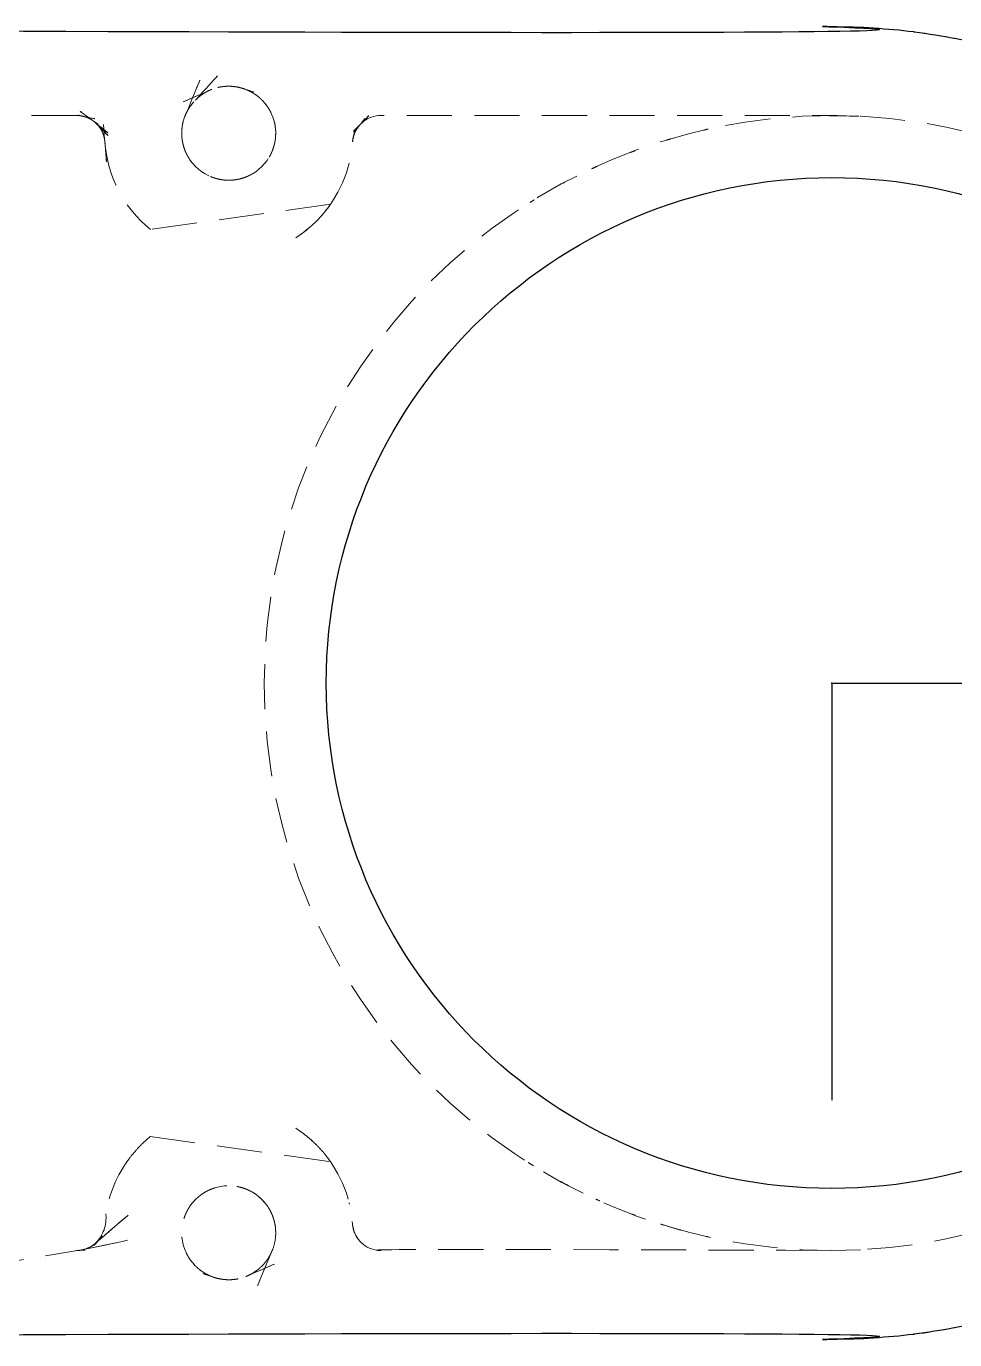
# Model space of a CAD drawing. Header units: millimetres. Extents: x -146 to 23, y -19 to 19.
# Drawn here: x -22.71 to 3.47, y -18.52 to 18.52 of the extents above; entities that cross this region are included whole.
import ezdxf

# ---------------------------------------------------------------- set-up
doc = ezdxf.new("R2010")
doc.units = ezdxf.units.MM
doc.header["$PDSIZE"] = -1
doc.linetypes.add('HIDDEN', pattern=[1.905, 1.27, -0.635])

msp = doc.modelspace()

# ---------------------------------------------------------------- linework, layer by layer
at = {"color": 7, "linetype": 'HIDDEN', "lineweight": 18}
for p, q in [((-16.547, 16.745), (-16.44, 16.701)), ((-18.085, 16.26), (-18.015, 16.352)), ((-16.049, 16.421), (-16.063, 16.437)), ((-21.29, 16), (-83.71, 16)), ((-18.28, 15.843), (-18.245, 15.953)), ((-15.79, 16.038), (-15.799, 16.06)), ((-3.583, 15.592), (-3.485, 15.616)), ((-20.499, 15.322), (-20.497, 15.308)), ((-4.663, 15.304), (-4.548, 15.338)), ((-6.772, 14.495), (-6.748, 14.506)), ((-14.128, 13.5), (-19.21, 12.786)), ((-14.128, 13.5), (-14.128, 13.5)), ((-14.978, 12.643), (-14.882, 12.714)), ((-19.21, -12.786), (-14.128, -13.5)), ((-14.882, -12.714), (-14.978, -12.643)), ((-14.128, -13.5), (-14.128, -13.5)), ((-3.485, -15.615), (-3.548, -15.602)), ((-21.08, -15.972), (-21.089, -15.974)), ((-18.219, -16.015), (-18.201, -16.06)), ((-17.944, -16.43), (-17.937, -16.437)), ((-17.453, -16.745), (-17.56, -16.701)), ((-17, -16.825), (-17.115, -16.82))]:
    msp.add_line(p, q, dxfattribs=at)
at = {"color": 7, "linetype": 'Continuous'}
for q in [(5.882, 0), (0, -11.765)]:
    msp.add_line((0, 0), q, dxfattribs=at)
at = {"color": 7, "linetype": 'HIDDEN', "lineweight": 18, "flags": 128}
for points in [[(-16.049, 16.421), (-15.985, 16.352), (-15.915, 16.26)], [(-21.29, 16), (-21.223, 15.997), (-21.222, 15.997)], [(-15.79, 16.038), (-15.755, 15.953), (-15.72, 15.843)], [(-14.124, 13.505), (-14.073, 13.581), (-13.921, 13.836), (-13.79, 14.104), (-13.683, 14.382), (-13.6, 14.668), (-13.542, 14.96), (-13.509, 15.256), (-13.501, 15.322), (-13.488, 15.388), (-13.47, 15.452), (-13.446, 15.514), (-13.418, 15.574), (-13.384, 15.632), (-13.346, 15.686), (-13.303, 15.738), (-13.256, 15.785), (-13.205, 15.828), (-13.151, 15.868), (-13.094, 15.902), (-13.034, 15.931), (-12.972, 15.956), (-12.909, 15.975), (-12.843, 15.989), (-12.777, 15.997), (-12.71, 16), (0, 16), (0.784, 15.98)], [(-20.744, 15.785), (-20.744, 15.785), (-20.697, 15.738)], [(-20.654, 15.686), (-20.616, 15.632), (-20.582, 15.574)], [(-13.268, 15.773), (-13.302, 15.737), (-13.322, 15.715)], [(-13.251, 15.788), (-13.256, 15.785), (-13.262, 15.779)], [(-13.116, 15.889), (-13.151, 15.866), (-13.155, 15.863), (-13.179, 15.848)], [(-3.614, 15.585), (-3.585, 15.592), (-3.583, 15.592)], [(-5.675, 14.959), (-5.556, 15.003), (-5.548, 15.006)], [(-7.585, 14.088), (-7.536, 14.113), (-7.535, 14.114)], [(-8.506, 13.551), (-8.463, 13.577), (-8.392, 13.622)], [(-14.882, 12.714), (-15.11, 12.554), (-14.978, 12.643)], [(-14.978, 12.643), (-14.882, 12.714), (-14.873, 12.721)], [(-14.978, -12.643), (-15.11, -12.554), (-14.882, -12.714)], [(-19.21, -12.786), (-19.424, -12.975), (-19.432, -12.983)], [(-14.644, -12.912), (-14.653, -12.904), (-14.662, -12.896)], [(-12.718, -16), (-12.777, -15.997), (-12.843, -15.989), (-12.909, -15.975), (-12.972, -15.956), (-13.034, -15.931), (-13.094, -15.902), (-13.151, -15.868), (-13.205, -15.828), (-13.256, -15.785), (-13.303, -15.738), (-13.346, -15.686), (-13.384, -15.632), (-13.418, -15.574), (-13.446, -15.514), (-13.47, -15.452), (-13.488, -15.388), (-13.501, -15.322), (-13.509, -15.256), (-13.542, -14.96), (-13.6, -14.668), (-13.683, -14.382), (-13.79, -14.104), (-13.921, -13.836), (-14.073, -13.581), (-14.124, -13.505)], [(-8.405, -13.613), (-8.463, -13.578), (-8.55, -13.524)], [(-7.505, -14.129), (-7.527, -14.118), (-7.535, -14.113), (-7.61, -14.074)], [(-6.535, -14.603), (-6.557, -14.594), (-6.647, -14.553)], [(-5.551, -15.005), (-5.557, -15.003), (-5.624, -14.979)], [(-4.51, -15.35), (-4.531, -15.344), (-4.549, -15.338), (-4.651, -15.308)], [(-17.944, -16.43), (-18.015, -16.352), (-18.085, -16.26)], [(0.81, -15.979), (0, -16), (-0.002, -16)]]:
    msp.add_lwpolyline(points, dxfattribs=at)
at = {"color": 7, "linetype": 'HIDDEN', "lineweight": 18}
msp.add_circle((0, 0), 16, dxfattribs=at)
at = {"color": 7, "linetype": 'Continuous', "lineweight": 25}
msp.add_circle((0, 0), 14.25, dxfattribs=at)
at = {"color": 7, "linetype": 'HIDDEN', "lineweight": 18}
for centre, radius, start, end in [((0, 0.002), 18.498, 79.2008, 90.0003), ((-21.276, 15.238), 0.761, 55.8223, 85.797), ((-21.161, 15.243), 0.665, 12.2168, 24.0502), ((-17, 15.5), 3.5, 184.0006, 230.8499), ((-17, 15.5), 1.325, 189.9999, 350.0001), ((-16.994, 15.495), 3.492, 307.3936, 325.1554), ((-17.555, -16.17), 4.37, 48.5381, 52.2855), ((-16.818, -15.321), 3.245, 42.9071, 47.9252), ((-16.982, -15.485), 3.477, 38.1812, 43.0167), ((-17.013, -15.496), 3.487, 143.3237, 171.3301), ((-16.993, -15.495), 3.491, 34.8482, 38.14), ((-17, -15.5), 1.325, 9.9999, 170.0001), ((-21.491, -15.071), 1.034, 316.2667, 4.9306), ((-21.288, -15.203), 0.797, 284.4277, 308.2521), ((-17.075, -15.515), 1.249, 184.6241, 203.6086), ((-17, -15.5), 1.325, 340.0008, 354.9993), ((-36.867, 73.586), 90.94, 260.10159, 279.99078), ((0, -0.002), 18.498, 269.9997, 280.7991)]:
    msp.add_arc(centre, radius, start, end, dxfattribs=at)
at = {"color": 7, "linetype": 'Continuous', "lineweight": 25}
for points, knots in [([(12.864, 13.295), (12.864, 13.295), (12.864, 13.295), (12.864, 13.296), (12.392, 13.736), (13.23, 12.963), (12.381, 13.748), (12.098, 13.996), (11.795, 14.252), (11.522, 14.483), (11.198, 14.709), (10.881, 14.962), (10.87, 14.969), (10.541, 15.202), (10.238, 15.412), (9.914, 15.619), (9.587, 15.828), (9.364, 15.951), (8.913, 16.211), (8.854, 16.246), (8.241, 16.545), (7.885, 16.736), (7.876, 16.739), (7.515, 16.908), (7.184, 17.047), (6.814, 17.199), (6.495, 17.33), (6.105, 17.448), (5.726, 17.592), (5.713, 17.595), (5.326, 17.716), (4.988, 17.818), (4.601, 17.919), (4.591, 17.921), (4.578, 17.924), (4.616, 17.914), (3.738, 18.127), (3.18, 18.22), (2.703, 18.307), (2.318, 18.354), (1.933, 18.402), (1.576, 18.431), (1.165, 18.463), (0.846, 18.488), (0.395, 18.487), (-0.472, 18.516), (8.975, 18.211), (-22.174, 18.357), (-52.5, 18.5)], [0, 0, 0, 0, 0.000002, 0.000004, 0.034677, 0.066622, 0.066755, 0.082429, 0.082666, 0.082755, 0.098271, 0.098583, 0.098636, 0.0989, 0.114407, 0.114611, 0.114772, 0.130558, 0.130742, 0.130767, 0.146415, 0.146641, 0.146737, 0.146876, 0.162493, 0.162729, 0.162799, 0.178334, 0.178634, 0.178702, 0.17894, 0.194593, 0.194715, 0.194804, 0.195108, 0.195164, 0.210831, 0.211045, 0.226915, 0.227072, 0.227279, 0.242845, 0.243075, 0.243129, 0.259134, 0.259221, 0.278803, 1, 1, 1, 1]), ([(-52.5, -18.5), (-22.174, -18.357), (8.975, -18.211), (-0.472, -18.516), (0.395, -18.487), (0.847, -18.488), (1.165, -18.463), (1.576, -18.431), (1.933, -18.402), (2.318, -18.354), (2.703, -18.307), (2.939, -18.261), (3.466, -18.172), (3.502, -18.166), (4.197, -18), (4.592, -17.921), (4.601, -17.919), (4.987, -17.818), (5.327, -17.715), (5.713, -17.596), (6.032, -17.497), (6.419, -17.335), (6.802, -17.204), (6.813, -17.199), (7.188, -17.046), (7.514, -16.908), (7.876, -16.739), (7.886, -16.735), (7.897, -16.729), (7.877, -16.737), (8.674, -16.35), (9.164, -16.066), (9.586, -15.829), (9.914, -15.619), (10.24, -15.411), (10.53, -15.209), (10.871, -14.969), (11.116, -14.796), (11.46, -14.503), (11.785, -14.261), (11.794, -14.253), (12.103, -13.992), (12.38, -13.748), (13.718, -12.51), (12.331, -13.791), (12.684, -13.463), (12.864, -13.295)], [0, 0, 0, 0, 0.683842, 0.702398, 0.702481, 0.717657, 0.717708, 0.717926, 0.732687, 0.732882, 0.733032, 0.748021, 0.748191, 0.748214, 0.763059, 0.763269, 0.76336, 0.763486, 0.778301, 0.778524, 0.778588, 0.793323, 0.793605, 0.793671, 0.793892, 0.808738, 0.808854, 0.808935, 0.809216, 0.809268, 0.824127, 0.824325, 0.839379, 0.839532, 0.839725, 0.854496, 0.854713, 0.854761, 0.869519, 0.869786, 0.869864, 0.870059, 0.884905, 0.885031, 0.941268, 1, 1, 1, 1])]:
    msp.add_open_spline(points, degree=3, knots=knots, dxfattribs=at)
at = {"color": 7, "linetype": 'HIDDEN', "lineweight": 18}
for points, knots in [([(-18.201, 16.06), (-17.865, 16.871), (-17.522, 17.699), (-18.23, 15.989), (-18.245, 15.953)], [0, 0, 0, 0, 0.97898, 1, 1, 1, 1]), ([(-17.937, 16.437), (-17.399, 17.024), (-16.848, 17.625), (-17.989, 16.38), (-18.015, 16.352)], [0, 0, 0, 0, 0.976941, 1, 1, 1, 1]), ([(-16.52, 16.734), (-16.324, 16.669), (-16.129, 16.603), (-16.558, 16.749), (-16.646, 16.776), (-16.657, 16.78), (-16.657, 16.78), (-16.688, 16.786), (-16.735, 16.798), (-16.77, 16.805), (-16.77, 16.805), (-16.77, 16.805), (-16.808, 16.809), (-16.847, 16.816), (-16.885, 16.82), (-16.885, 16.82), (-16.885, 16.82), (-16.914, 16.821), (-16.963, 16.825), (-17.037, 16.825), (-17.116, 16.821), (-17.23, 16.807), (-17.343, 16.781), (-17.454, 16.747), (-18.874, 16.128), (-18.168, 16.435), (-17.48, 16.734)], [0, 0, 0, 0, 0.446126, 0.446148, 0.458037, 0.45806, 0.458074, 0.45808, 0.469966, 0.46997, 0.469975, 0.469979, 0.469983, 0.48187, 0.481874, 0.481879, 0.481883, 0.481889, 0.493781, 0.493784, 0.505691, 0.517595, 0.529499, 0.541402, 0.553306, 1, 1, 1, 1]), ([(-17.48, 16.734), (-17.48, 16.734), (-17.49, 16.731), (-17.517, 16.721), (-17.579, 16.692), (-17.651, 16.657), (-17.713, 16.615), (-17.78, 16.574), (-17.841, 16.526), (-17.897, 16.473), (-17.925, 16.447), (-17.937, 16.437)], [0, 0, 0, 0, 0.000142, 0.04977, 0.148334, 0.354859, 0.475996, 0.567379, 0.783175, 0.911804, 1, 1, 1, 1]), ([(-16.063, 16.437), (-16.075, 16.447), (-16.103, 16.473), (-16.159, 16.526), (-16.22, 16.574), (-16.287, 16.615), (-16.349, 16.657), (-16.421, 16.692), (-16.483, 16.721), (-16.51, 16.731), (-16.52, 16.734), (-16.52, 16.734)], [0, 0, 0, 0, 0.0882, 0.216835, 0.43264, 0.524026, 0.645169, 0.851703, 0.950589, 0.999897, 1, 1, 1, 1]), ([(-20.518, 15.41), (-20.524, 15.43), (-20.53, 15.45), (-20.53, 15.452), (-20.53, 15.452), (-20.53, 15.452), (-20.53, 15.453), (-20.553, 15.513), (-20.554, 15.514), (-20.554, 15.515), (-20.582, 15.573), (-20.582, 15.574), (-20.582, 15.574), (-20.584, 15.576), (-20.616, 15.631), (-20.616, 15.632), (-20.616, 15.632), (-20.618, 15.634), (-20.654, 15.686), (-20.654, 15.686), (-20.654, 15.686), (-20.656, 15.689), (-20.695, 15.735), (-20.697, 15.738), (-20.747, 15.792), (-20.005, 15.023), (-20.73, 15.772), (-20.738, 15.779), (-21.405, 16.403), (-19.699, 14.888), (-20.794, 15.828), (-20.795, 15.828), (-20.795, 15.829), (-21.948, 16.66), (-20.087, 15.359), (-20.895, 15.898), (-20.829, 15.856), (-20.911, 15.906), (-20.872, 15.883), (-20.938, 15.92), (-20.899, 15.898), (-20.937, 15.918), (-20.974, 15.935), (-20.976, 15.937), (-21.063, 15.969), (-21.019, 15.952), (-20.99, 15.941)], [0, 0, 0, 0, 0.002571, 0.002572, 0.002576, 0.002577, 0.002581, 0.006591, 0.006608, 0.006651, 0.010648, 0.010663, 0.01067, 0.010688, 0.014687, 0.014696, 0.0147, 0.014712, 0.018711, 0.018718, 0.018721, 0.018729, 0.022728, 0.022734, 0.022737, 0.189305, 0.191235, 0.192228, 0.192476, 0.358732, 0.362731, 0.362753, 0.362787, 0.366786, 0.52984, 0.529998, 0.540137, 0.544448, 0.551619, 0.551747, 0.558933, 0.56891, 0.573928, 0.583646, 0.723415, 1, 1, 1, 1]), ([(-20.497, 15.308), (-20.496, 15.297), (-20.484, 15.211), (-20.4, 14.086), (-20.596, 16.592), (-20.497, 15.293), (-20.499, 15.322), (-20.499, 15.322), (-20.499, 15.322), (-20.499, 15.322), (-20.505, 15.353), (-20.511, 15.384)], [0, 0, 0, 0, 0.0656977, 0.4971071, 0.4977265, 0.9917077, 0.9933384, 0.9935657, 0.9936788, 0.993867, 1, 1, 1, 1]), ([(-21.22, 15.997), (-21.193, 15.993), (-21.153, 15.988), (-21.153, 15.988), (-21.043, 15.965), (-21.341, 16.028), (-20.483, 15.846), (-21.427, 16.043), (-21.095, 15.977), (-21.076, 15.97), (-21.055, 15.964), (-21.037, 15.959)], [0, 0, 0, 0, 0.109398, 0.160072, 0.257694, 0.336008, 0.342232, 0.568619, 0.860378, 0.880431, 1, 1, 1, 1]), ([(-21.247, 15.998), (-21.247, 15.998), (-21.249, 15.999), (-21.277, 16), (-21.29, 16)], [0, 0, 0, 0, 0.5423044, 1, 1, 1, 1]), ([(-21.217, 15.996), (-21.212, 15.996), (-21.207, 15.996), (-21.221, 15.997), (-21.222, 15.997)], [0, 0, 0, 0, 0.977657, 1, 1, 1, 1]), ([(-20.99, 15.941), (-21.002, 15.946), (-21.019, 15.952), (-21.041, 15.961), (-21.062, 15.967), (-21.081, 15.972), (-21.1, 15.977), (-21.121, 15.983), (-21.144, 15.986), (-21.163, 15.99), (-21.183, 15.994), (-21.201, 15.995), (-21.217, 15.996)], [0, 0, 0, 0, 0.174579, 0.227883, 0.303171, 0.459529, 0.470297, 0.553827, 0.743391, 0.764132, 0.803799, 1, 1, 1, 1]), ([(-18.085, 16.26), (-18.107, 16.228), (-18.137, 16.184), (-18.172, 16.115), (-18.19, 16.081), (-18.201, 16.06)], [0, 0, 0, 0, 0.504915, 0.700996, 1, 1, 1, 1]), ([(-15.799, 16.06), (-15.81, 16.081), (-15.828, 16.115), (-15.863, 16.184), (-15.893, 16.228), (-15.915, 16.26)], [0, 0, 0, 0, 0.299004, 0.495085, 1, 1, 1, 1]), ([(-13.262, 15.779), (-13.448, 15.591), (-13.64, 15.396), (-12.9, 16.146), (-13.079, 15.964), (-13.251, 15.788)], [0, 0, 0, 0, 0.484052, 0.501918, 1, 1, 1, 1]), ([(-13.322, 15.715), (-13.457, 15.553), (-13.596, 15.385), (-13.051, 16.038), (-13.161, 15.904), (-13.268, 15.773)], [0, 0, 0, 0, 0.50951, 0.524729, 1, 1, 1, 1]), ([(-13.179, 15.848), (-13.176, 15.85), (-13.173, 15.852), (-13.189, 15.839), (-13.062, 15.932), (-13.09, 15.909), (-13.116, 15.889)], [0, 0, 0, 0, 0.466981, 0.546268, 0.589596, 1, 1, 1, 1]), ([(-0.499, 15.986), (-0.387, 15.992), (-0.273, 15.997), (-0.271, 15.998), (-0.271, 15.998), (-0.272, 15.998), (-0.266, 15.998), (-0.272, 15.998), (-0.203, 15.999), (0.856, 15.978), (0.799, 15.98), (0.4, 15.99), (0.607, 15.984), (0.81, 15.979)], [0, 0, 0, 0, 0.0185075, 0.0186853, 0.0187148, 0.0190355, 0.0191534, 0.0209071, 0.02142, 0.1089574, 0.111089, 0.1265762, 1, 1, 1, 1]), ([(-18.28, 15.843), (-18.29, 15.806), (-18.301, 15.761), (-18.311, 15.683), (-18.322, 15.608), (-18.327, 15.53), (-18.323, 15.452), (-18.321, 15.376), (-18.31, 15.293), (-18.298, 15.236), (-18.291, 15.198), (-18.28, 15.158), (-18.264, 15.102), (-18.246, 15.047), (-18.228, 15.002), (-18.212, 14.966), (-18.197, 14.931), (-18.176, 14.888), (-18.148, 14.838), (-18.118, 14.788), (-18.087, 14.741), (-18.064, 14.71), (-18.041, 14.679), (-18.015, 14.648), (-17.977, 14.605), (-17.937, 14.563), (-17.896, 14.523), (-17.852, 14.485), (-17.81, 14.451), (-17.778, 14.428), (-17.747, 14.405), (-17.712, 14.382), (-17.663, 14.352), (-17.612, 14.324), (-17.56, 14.299), (-17.507, 14.275), (-17.453, 14.255), (-17.399, 14.236), (-17.343, 14.22), (-17.287, 14.206), (-17.23, 14.195), (-17.173, 14.186), (-17.116, 14.18), (-17.058, 14.176), (-17, 14.175), (-16.942, 14.176), (-16.884, 14.18), (-16.827, 14.186), (-16.77, 14.195), (-16.713, 14.206), (-16.657, 14.22), (-16.601, 14.236), (-16.547, 14.255), (-16.493, 14.275), (-16.44, 14.299), (-16.388, 14.324), (-16.337, 14.352), (-16.288, 14.382), (-16.253, 14.405), (-16.222, 14.428), (-16.19, 14.45), (-16.148, 14.485), (-16.104, 14.523), (-16.063, 14.563), (-16.023, 14.605), (-15.985, 14.648), (-15.959, 14.679), (-15.936, 14.71), (-15.913, 14.741), (-15.882, 14.788), (-15.852, 14.838), (-15.824, 14.888), (-15.803, 14.931), (-15.788, 14.966), (-15.772, 15.002), (-15.754, 15.047), (-15.736, 15.102), (-15.72, 15.157), (-15.709, 15.198), (-15.702, 15.236), (-15.69, 15.293), (-15.679, 15.376), (-15.677, 15.452), (-15.673, 15.53), (-15.678, 15.608), (-15.689, 15.683), (-15.699, 15.761), (-15.71, 15.806), (-15.72, 15.843)], [0, 0, 0, 0, 0.02869, 0.035213, 0.056585, 0.083699, 0.090456, 0.110065, 0.135729, 0.145887, 0.148226, 0.160754, 0.172948, 0.185201, 0.197203, 0.203335, 0.209139, 0.220898, 0.232642, 0.244192, 0.255778, 0.266237, 0.267156, 0.278614, 0.289943, 0.30121, 0.31242, 0.323618, 0.334733, 0.343886, 0.345883, 0.356937, 0.368041, 0.379106, 0.390122, 0.401137, 0.412149, 0.423123, 0.434139, 0.445132, 0.456104, 0.467097, 0.478056, 0.489023, 0.5, 0.510946, 0.521944, 0.532949, 0.543896, 0.554891, 0.565861, 0.576847, 0.587851, 0.598832, 0.609878, 0.620949, 0.631959, 0.643046, 0.654117, 0.656114, 0.665234, 0.676382, 0.687563, 0.69879, 0.710113, 0.721386, 0.732804, 0.733762, 0.744222, 0.755765, 0.767358, 0.779133, 0.790861, 0.796664, 0.802843, 0.814799, 0.82701, 0.839246, 0.851736, 0.854113, 0.864271, 0.889935, 0.909544, 0.916301, 0.943415, 0.964787, 0.97131, 1, 1, 1, 1]), ([(-13.494, 15.363), (-13.494, 15.363), (-13.494, 15.363), (-13.538, 15.13), (-13.466, 15.5), (-13.473, 15.423), (-13.514, 15.299), (-13.41, 15.661), (-13.437, 15.561), (-13.463, 15.47)], [0, 0, 0, 0, 0.015503, 0.278376, 0.298677, 0.447335, 0.622259, 0.653262, 1, 1, 1, 1]), ([(-13.409, 15.59), (-13.425, 15.562), (-13.448, 15.523), (-13.369, 15.658), (-13.47, 15.484), (-13.347, 15.696), (-13.374, 15.607), (-13.363, 15.643), (-13.353, 15.674)], [0, 0, 0, 0, 0.294737, 0.419562, 0.49422, 0.507794, 0.561498, 1, 1, 1, 1]), ([(-13.353, 15.674), (-13.363, 15.66), (-13.375, 15.644), (-13.394, 15.618), (-13.401, 15.603), (-13.408, 15.591), (-13.409, 15.59)], [0, 0, 0, 0, 0.528155, 0.600467, 0.972033, 1, 1, 1, 1]), ([(-3.496, 15.613), (-3.495, 15.613), (-3.488, 15.615), (-3.505, 15.611), (-3.497, 15.618), (-3.556, 15.601), (-3.614, 15.585)], [0, 0, 0, 0, 0.001476, 0.010597, 0.037005, 1, 1, 1, 1]), ([(-13.506, 15.285), (-13.506, 15.285), (-13.506, 15.286), (-13.509, 15.249), (-13.492, 15.4), (-13.496, 15.362), (-13.499, 15.332)], [0, 0, 0, 0, 0.354404, 0.502859, 0.596102, 1, 1, 1, 1]), ([(-13.499, 15.332), (-13.499, 15.329), (-13.501, 15.314), (-13.505, 15.298), (-13.506, 15.285), (-13.506, 15.285)], [0, 0, 0, 0, 0.211847, 0.955635, 1, 1, 1, 1]), ([(-13.463, 15.47), (-13.465, 15.464), (-13.468, 15.454), (-13.479, 15.428), (-13.484, 15.397), (-13.492, 15.372), (-13.494, 15.364), (-13.494, 15.363)], [0, 0, 0, 0, 0.1795279, 0.2883062, 0.7783954, 0.9917716, 1, 1, 1, 1]), ([(-4.548, 15.338), (-4.531, 15.344), (-4.499, 15.355), (-4.608, 15.321), (-4.663, 15.304)], [0, 0, 0, 0, 0.501996, 1, 1, 1, 1]), ([(-5.548, 15.006), (-5.541, 15.008), (-5.529, 15.014), (-5.626, 14.977), (-5.675, 14.959)], [0, 0, 0, 0, 0.502802, 1, 1, 1, 1]), ([(-6.748, 14.506), (-6.672, 14.541), (-6.521, 14.611), (-6.688, 14.534), (-6.772, 14.495)], [0, 0, 0, 0, 0.5002578, 1, 1, 1, 1]), ([(-13.786, 14.114), (-13.786, 14.114), (-13.788, 14.11), (-13.789, 14.107), (-13.79, 14.104)], [0, 0, 0, 0, 0.002067, 1, 1, 1, 1]), ([(-7.535, 14.114), (-7.53, 14.116), (-7.521, 14.122), (-7.564, 14.099), (-7.585, 14.088)], [0, 0, 0, 0, 0.5014498, 1, 1, 1, 1]), ([(-14.213, 13.385), (-14.224, 13.369), (-14.294, 13.274), (-14.439, 13.111), (-14.593, 12.952), (-14.688, 12.875), (-14.705, 12.86)], [0, 0, 0, 0, 0.079519, 0.492658, 0.905799, 1, 1, 1, 1]), ([(-14.124, 13.505), (-14.128, 13.5), (-14.132, 13.493), (-14.124, 13.506), (-14.121, 13.51), (-14.121, 13.511), (-14.121, 13.511), (-14.121, 13.51), (-14.122, 13.51), (-14.121, 13.51), (-14.12, 13.512), (-14.119, 13.514), (-14.116, 13.519), (-14.117, 13.519), (-14.106, 13.535), (-14.161, 13.459), (-14.262, 13.317), (-14.147, 13.473), (-14.248, 13.338), (-14.229, 13.364), (-14.213, 13.385)], [0, 0, 0, 0, 0.21086, 0.263271, 0.311142, 0.348672, 0.382587, 0.41538, 0.447721, 0.479429, 0.509222, 0.536993, 0.561543, 0.582802, 0.600452, 0.610296, 0.719959, 0.833755, 0.867689, 1, 1, 1, 1]), ([(-8.392, 13.622), (-8.418, 13.606), (-8.47, 13.573), (-8.494, 13.558), (-8.506, 13.551)], [0, 0, 0, 0, 0.501107, 1, 1, 1, 1]), ([(-14.705, 12.86), (-14.744, 12.827), (-14.787, 12.791), (-14.879, 12.716), (-14.874, 12.72), (-14.873, 12.721)], [0, 0, 0, 0, 0.866531, 0.964757, 1, 1, 1, 1]), ([(-14.882, -12.714), (-14.804, -12.775), (-14.649, -12.899), (-14.438, -13.11), (-14.291, -13.277), (-14.219, -13.376), (-14.205, -13.395)], [0, 0, 0, 0, 0.3090079, 0.6180173, 0.9270257, 1, 1, 1, 1]), ([(-14.644, -12.912), (-14.647, -12.91), (-14.652, -12.905), (-14.659, -12.898), (-14.662, -12.896)], [0, 0, 0, 0, 0.565067, 1, 1, 1, 1]), ([(-19.809, -13.413), (-19.807, -13.41), (-19.804, -13.406), (-19.761, -13.343), (-19.657, -13.232), (-19.623, -13.183), (-19.553, -13.101), (-19.492, -13.042), (-19.432, -12.983)], [0, 0, 0, 0, 0.019531, 0.019664, 0.51644, 0.516723, 0.519213, 1, 1, 1, 1]), ([(-14.247, -13.339), (-14.247, -13.339), (-14.247, -13.339), (-14.248, -13.337), (-14.249, -13.336), (-14.249, -13.336)], [0, 0, 0, 0, 0.290587, 0.761459, 1, 1, 1, 1]), ([(-14.205, -13.395), (-14.208, -13.39), (-14.213, -13.381), (-14.15, -13.473), (-14.106, -13.534), (-14.115, -13.52), (-14.117, -13.519), (-14.119, -13.514), (-14.121, -13.512), (-14.121, -13.51), (-14.122, -13.51), (-14.121, -13.51), (-14.121, -13.511), (-14.121, -13.511), (-14.121, -13.51), (-14.124, -13.506), (-14.132, -13.494), (-14.128, -13.5), (-14.124, -13.505)], [0, 0, 0, 0, 0.154651, 0.24241, 0.278644, 0.30002, 0.325747, 0.355458, 0.388974, 0.425045, 0.463548, 0.502526, 0.542234, 0.583319, 0.628161, 0.6872, 0.750009, 1, 1, 1, 1]), ([(-8.559, -13.518), (-8.556, -13.52), (-8.543, -13.529), (-8.438, -13.593), (-8.417, -13.606), (-8.405, -13.613)], [0, 0, 0, 0, 0.104044, 0.501459, 1, 1, 1, 1]), ([(-7.61, -14.074), (-7.664, -14.045), (-7.718, -14.016), (-7.341, -14.217), (-7.424, -14.173), (-7.505, -14.129)], [0, 0, 0, 0, 0.493626, 0.500141, 1, 1, 1, 1]), ([(-20.818, -15.846), (-20.81, -15.84), (-20.802, -15.834), (-20.795, -15.828), (-20.794, -15.828), (-18.75, -14.074), (-19.754, -14.934), (-20.744, -15.785)], [0, 0, 0, 0, 0.498209, 0.498211, 0.498214, 0.504394, 1, 1, 1, 1]), ([(-15.799, -14.94), (-15.807, -14.923), (-15.824, -14.888), (-15.852, -14.838), (-15.882, -14.788), (-15.912, -14.743), (-15.935, -14.712), (-15.958, -14.681), (-15.985, -14.648), (-16.023, -14.605), (-16.063, -14.563), (-16.104, -14.523), (-16.148, -14.485), (-16.188, -14.453), (-16.219, -14.43), (-16.25, -14.407), (-16.288, -14.382), (-16.337, -14.352), (-16.388, -14.324), (-16.44, -14.299), (-16.493, -14.276), (-16.547, -14.255), (-16.601, -14.236), (-16.657, -14.22), (-16.713, -14.206), (-16.77, -14.195), (-16.827, -14.186), (-16.884, -14.18), (-16.942, -14.176), (-17, -14.175), (-17.058, -14.176), (-17.116, -14.18), (-17.173, -14.186), (-17.23, -14.195), (-17.287, -14.206), (-17.343, -14.22), (-17.399, -14.236), (-17.453, -14.255), (-17.507, -14.276), (-17.56, -14.299), (-17.612, -14.324), (-17.663, -14.352), (-17.712, -14.382), (-17.75, -14.407), (-17.781, -14.43), (-17.812, -14.452), (-17.852, -14.485), (-17.896, -14.523), (-17.937, -14.563), (-17.977, -14.605), (-18.015, -14.648), (-18.042, -14.681), (-18.065, -14.712), (-18.088, -14.743), (-18.118, -14.788), (-18.148, -14.838), (-18.176, -14.888), (-18.198, -14.932), (-18.213, -14.968), (-18.229, -15.003), (-18.246, -15.047), (-18.264, -15.102), (-18.28, -15.157), (-18.291, -15.199), (-18.298, -15.237), (-18.31, -15.294), (-18.321, -15.377), (-18.323, -15.452), (-18.327, -15.531), (-18.323, -15.577), (-18.32, -15.615)], [0, 0, 0, 0, 0.0159871, 0.0320076, 0.0477111, 0.0635162, 0.076157, 0.079112, 0.0946166, 0.1100228, 0.1253892, 0.1406352, 0.1559065, 0.1710228, 0.1809576, 0.1862289, 0.2013608, 0.2164062, 0.2314548, 0.246478, 0.2614592, 0.2764762, 0.291413, 0.306424, 0.3214157, 0.3363382, 0.3512904, 0.3662333, 0.3811508, 0.3961192, 0.4110569, 0.4260047, 0.4409797, 0.4558998, 0.4708549, 0.485814, 0.5007557, 0.5157618, 0.5307903, 0.54576, 0.5608175, 0.5758318, 0.5909112, 0.6060091, 0.6112812, 0.6211289, 0.6363316, 0.6516346, 0.6668488, 0.6822479, 0.6976214, 0.7131509, 0.7160815, 0.7287218, 0.744445, 0.7602304, 0.7762656, 0.792238, 0.8013265, 0.8085359, 0.8248399, 0.8414492, 0.8581334, 0.8752063, 0.8792707, 0.8922151, 0.9271659, 0.9545253, 0.9630731, 1, 1, 1, 1]), ([(-13.796, -14.093), (-13.794, -14.097), (-13.791, -14.104), (-13.787, -14.111), (-13.786, -14.114), (-13.786, -14.115)], [0, 0, 0, 0, 0.511702, 0.95524, 1, 1, 1, 1]), ([(-13.603, -14.66), (-13.602, -14.662), (-13.6, -14.672), (-13.596, -14.684), (-13.595, -14.692), (-13.594, -14.693)], [0, 0, 0, 0, 0.250794, 0.902301, 1, 1, 1, 1]), ([(-13.595, -14.69), (-13.595, -14.69), (-13.596, -14.685), (-13.603, -14.66), (-13.603, -14.66), (-13.603, -14.66)], [0, 0, 0, 0, 0.005759, 0.439364, 1, 1, 1, 1]), ([(-6.647, -14.553), (-6.612, -14.569), (-6.539, -14.602), (-6.536, -14.603), (-6.535, -14.603)], [0, 0, 0, 0, 0.493857, 1, 1, 1, 1]), ([(-20.461, -14.982), (-20.46, -14.977), (-20.46, -14.971), (-20.46, -14.972), (-20.46, -14.971), (-20.46, -14.971), (-20.46, -14.971), (-20.46, -14.97)], [0, 0, 0, 0, 0.846542, 0.86948, 0.871148, 0.876422, 1, 1, 1, 1]), ([(-15.785, -14.973), (-15.785, -14.972), (-15.789, -14.962), (-15.795, -14.951), (-15.799, -14.94)], [0, 0, 0, 0, 0.1089239, 1, 1, 1, 1]), ([(-15.68, -15.615), (-15.677, -15.577), (-15.673, -15.531), (-15.677, -15.452), (-15.679, -15.377), (-15.69, -15.294), (-15.702, -15.237), (-15.709, -15.199), (-15.72, -15.157), (-15.736, -15.102), (-15.754, -15.047), (-15.771, -15.004), (-15.782, -14.98), (-15.785, -14.973)], [0, 0, 0, 0, 0.186744, 0.229972, 0.368332, 0.545083, 0.610545, 0.63102, 0.717439, 0.801889, 0.885809, 0.968335, 1, 1, 1, 1]), ([(-5.641, -14.973), (-5.637, -14.974), (-5.627, -14.978), (-5.519, -15.017), (-5.539, -15.01), (-5.551, -15.005)], [0, 0, 0, 0, 0.216884, 0.494501, 1, 1, 1, 1]), ([(-21.092, -15.975), (-19.847, -15.712), (-18.587, -15.446), (-21.157, -15.989), (-21.093, -15.976), (-21.155, -15.989), (-21.154, -15.988), (-21.154, -15.988)], [0, 0, 0, 0, 0.495875, 0.502129, 0.502543, 0.994038, 1, 1, 1, 1]), ([(-20.692, -15.731), (-20.791, -15.85), (-20.921, -16.006), (-20.484, -15.482), (-20.773, -15.828), (-20.673, -15.707), (-20.727, -15.772), (-20.713, -15.75), (-20.731, -15.77), (-20.742, -15.783)], [0, 0, 0, 0, 0.394442, 0.515424, 0.520888, 0.572218, 0.6321, 0.770407, 1, 1, 1, 1]), ([(-13.5, -15.327), (-13.469, -15.468), (-13.43, -15.643), (-13.526, -15.219), (-13.483, -15.407), (-13.505, -15.31), (-13.491, -15.371), (-13.477, -15.428)], [0, 0, 0, 0, 0.499306, 0.61863, 0.623491, 0.642253, 1, 1, 1, 1]), ([(-13.465, -15.461), (-13.464, -15.465), (-13.459, -15.478), (-13.455, -15.495), (-13.45, -15.506), (-13.449, -15.507)], [0, 0, 0, 0, 0.231037, 0.879551, 1, 1, 1, 1]), ([(-13.449, -15.507), (-13.447, -15.513), (-13.445, -15.52), (-13.461, -15.471), (-13.463, -15.466), (-13.465, -15.461)], [0, 0, 0, 0, 0.371411, 0.494043, 1, 1, 1, 1]), ([(-13.41, -15.587), (-13.366, -15.657), (-13.31, -15.746), (-13.444, -15.537), (-13.38, -15.638), (-13.344, -15.693), (-13.351, -15.681), (-13.358, -15.669)], [0, 0, 0, 0, 0.485777, 0.624267, 0.629898, 0.643893, 1, 1, 1, 1]), ([(-4.651, -15.308), (-4.822, -15.257), (-4.994, -15.205), (-4.069, -15.483), (-4.29, -15.416), (-4.51, -15.35)], [0, 0, 0, 0, 0.491359, 0.496171, 1, 1, 1, 1]), ([(-20.98, -15.937), (-21, -15.946), (-21.031, -15.957), (-20.926, -15.916), (-20.951, -15.926), (-20.969, -15.933)], [0, 0, 0, 0, 0.337286, 0.500153, 1, 1, 1, 1]), ([(-20.8, -15.833), (-20.807, -15.838), (-20.814, -15.844), (-20.871, -15.882), (-20.857, -15.871), (-20.876, -15.882), (-20.892, -15.894), (-20.929, -15.915), (-20.996, -15.94), (-20.977, -15.934), (-20.96, -15.929)], [0, 0, 0, 0, 0.275106, 0.301936, 0.410528, 0.587111, 0.626122, 0.633162, 0.674506, 1, 1, 1, 1]), ([(-20.969, -15.933), (-20.968, -15.932), (-20.951, -15.924), (-20.929, -15.915), (-20.91, -15.904), (-20.892, -15.894), (-20.873, -15.884), (-20.854, -15.871), (-20.837, -15.859), (-20.826, -15.853), (-20.818, -15.846), (-20.818, -15.846)], [0, 0, 0, 0, 0.033226, 0.307438, 0.403721, 0.424314, 0.650076, 0.786697, 0.816762, 0.999915, 1, 1, 1, 1]), ([(-20.744, -15.785), (-20.744, -15.785), (-20.742, -15.783), (-20.736, -15.777), (-20.719, -15.762), (-20.704, -15.745), (-20.694, -15.733), (-20.692, -15.731), (-20.692, -15.731)], [0, 0, 0, 0, 0.000178, 0.101317, 0.373756, 0.887707, 0.999541, 1, 1, 1, 1]), ([(-13.251, -15.788), (-13.251, -15.788), (-13.236, -15.801), (-13.222, -15.817), (-13.207, -15.828), (-13.206, -15.828)], [0, 0, 0, 0, 0.0092577, 0.9860099, 1, 1, 1, 1]), ([(-3.55, -15.601), (-3.549, -15.601), (-3.54, -15.604), (-3.46, -15.62), (-3.476, -15.617), (-3.485, -15.615)], [0, 0, 0, 0, 0.036292, 0.491868, 1, 1, 1, 1]), ([(-21.29, -16), (-21.283, -16), (-21.263, -16), (-21.242, -15.998), (-21.228, -15.997), (-21.227, -15.997)], [0, 0, 0, 0, 0.314966, 0.941612, 1, 1, 1, 1]), ([(-21.227, -15.997), (-21.083, -15.991), (-20.93, -15.985), (-21.289, -16), (-21.287, -16), (-21.286, -16)], [0, 0, 0, 0, 0.875318, 0.935405, 1, 1, 1, 1]), ([(-21.158, -15.989), (-21.135, -15.986), (-21.105, -15.983), (-21.21, -15.996), (-21.218, -15.997), (-21.215, -15.997), (-21.214, -15.996)], [0, 0, 0, 0, 0.499759, 0.646058, 0.803087, 1, 1, 1, 1]), ([(-21.214, -15.996), (-21.213, -15.996), (-21.195, -15.995), (-21.177, -15.992), (-21.159, -15.989), (-21.158, -15.989)], [0, 0, 0, 0, 0.033395, 0.940084, 1, 1, 1, 1]), ([(-21.154, -15.988), (-21.135, -15.985), (-21.114, -15.982), (-21.094, -15.976), (-21.092, -15.975), (-21.092, -15.975)], [0, 0, 0, 0, 0.92038, 0.963046, 1, 1, 1, 1]), ([(-21.09, -15.975), (-21.09, -15.975), (-21.088, -15.975), (-21.086, -15.974), (-21.084, -15.973)], [0, 0, 0, 0, 0.005794, 1, 1, 1, 1]), ([(-21.084, -15.973), (-21.069, -15.969), (-21.05, -15.964), (-21.015, -15.952), (-20.996, -15.944), (-20.98, -15.937)], [0, 0, 0, 0, 0.4224425, 0.5353572, 1, 1, 1, 1]), ([(-18.201, -16.06), (-18.19, -16.081), (-18.172, -16.115), (-18.137, -16.184), (-18.107, -16.228), (-18.085, -16.26)], [0, 0, 0, 0, 0.298814, 0.495085, 1, 1, 1, 1]), ([(-17.484, -16.733), (-17.697, -16.662), (-17.91, -16.59), (-17.441, -16.749), (-17.355, -16.776), (-17.343, -16.78), (-17.343, -16.78), (-17.32, -16.785), (-17.262, -16.799), (-17.23, -16.805), (-17.23, -16.805), (-17.23, -16.805), (-17.205, -16.807), (-17.154, -16.816), (-17.115, -16.82), (-17.115, -16.82), (-17.115, -16.82), (-17.081, -16.821), (-17.036, -16.825), (-16.964, -16.825), (-16.883, -16.821), (-16.77, -16.807), (-16.656, -16.781), (-16.546, -16.747), (-15.125, -16.128), (-15.83, -16.434), (-16.516, -16.733)], [0, 0, 0, 0, 0.446153, 0.446174, 0.458055, 0.458077, 0.458093, 0.4581, 0.46998, 0.469985, 0.469991, 0.469997, 0.470001, 0.481881, 0.481884, 0.481888, 0.481892, 0.481896, 0.493781, 0.493784, 0.505683, 0.517579, 0.529475, 0.541371, 0.553267, 1, 1, 1, 1]), ([(-16.516, -16.733), (-16.516, -16.733), (-16.508, -16.73), (-16.482, -16.72), (-16.421, -16.692), (-16.349, -16.656), (-16.286, -16.614), (-16.22, -16.573), (-16.159, -16.526), (-16.103, -16.473), (-16.045, -16.422), (-15.996, -16.368), (-15.95, -16.305), (-15.902, -16.245), (-15.863, -16.184), (-15.828, -16.115), (-15.81, -16.081), (-15.799, -16.06)], [0, 0, 0, 0, 0.000087, 0.023615, 0.077208, 0.189403, 0.257448, 0.304855, 0.422086, 0.49338, 0.539877, 0.657248, 0.717244, 0.77343, 0.887828, 0.932298, 1, 1, 1, 1]), ([(-15.799, -16.06), (-16.133, -16.866), (-16.474, -17.69), (-15.77, -15.989), (-15.755, -15.953)], [0, 0, 0, 0, 0.978896, 1, 1, 1, 1]), ([(-12.718, -16), (-12.715, -16), (-12.691, -16.001), (-13.941, -15.95), (-6.946, -15.975), (-0.002, -16)], [0, 0, 0, 0, 0.0008872, 0.008388, 1, 1, 1, 1]), ([(-17.937, -16.437), (-17.926, -16.447), (-17.897, -16.473), (-17.841, -16.526), (-17.78, -16.573), (-17.714, -16.614), (-17.651, -16.656), (-17.579, -16.692), (-17.518, -16.72), (-17.492, -16.73), (-17.484, -16.733), (-17.484, -16.733)], [0, 0, 0, 0, 0.0861284, 0.2181901, 0.4353441, 0.5231578, 0.6492019, 0.8570262, 0.9562395, 0.9998829, 1, 1, 1, 1])]:
    msp.add_open_spline(points, degree=3, knots=knots, dxfattribs=at)
msp.add_open_spline([(-13.595, 14.69), (-13.595, 14.69), (-13.595, 14.69), (-13.595, 14.69), (-13.595, 14.69)], degree=3, dxfattribs=at)
at = {"color": 7, "linetype": 'Continuous'}
msp.add_point((0, 0), dxfattribs=at)

doc.saveas('drawing.dxf')
